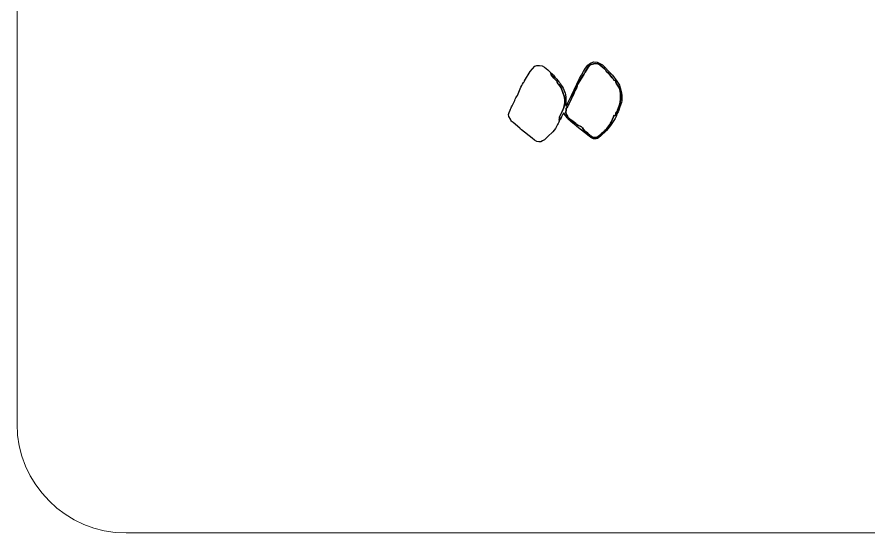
# Model space of a CAD drawing. Header units: millimetres. Extents: x -24 to 99, y -42 to 112.
# Drawn here: x -18.92 to 4.49, y 23.26 to 37.45 of the extents above; entities that cross this region are included whole.
import ezdxf

# ---------------------------------------------------------------- set-up
doc = ezdxf.new("R2010")
doc.units = ezdxf.units.MM
doc.header["$MEASUREMENT"] = 0
doc.layers.add('Layer 1', color=7, linetype='Continuous')

msp = doc.modelspace()

# ---------------------------------------------------------------- linework, layer by layer
at = {"layer": 'Layer 1', "color": 250, "lineweight": 18}
msp.add_open_spline([(-15.9241, 63.0623), (-15.9241, 63.0623), (17.8759, 63.0623), (17.8759, 63.0623), (19.5282, 63.0623), (20.8759, 61.7146), (20.8759, 60.0623), (20.8759, 60.0623), (20.8759, 26.2623), (20.8759, 26.2623), (20.8759, 24.61), (19.5282, 23.2623), (17.8759, 23.2623), (17.8759, 23.2623), (-15.9241, 23.2623), (-15.9241, 23.2623), (-17.5764, 23.2623), (-18.9241, 24.61), (-18.9241, 26.2623), (-18.9241, 26.2623), (-18.9241, 60.0623), (-18.9241, 60.0623), (-18.9241, 61.7146), (-17.5764, 63.0623), (-15.9241, 63.0623)], degree=3, knots=[0, 0, 0, 0, 0.125, 0.125, 0.125, 0.25, 0.25, 0.25, 0.375, 0.375, 0.375, 0.5, 0.5, 0.5, 0.625, 0.625, 0.625, 0.75, 0.75, 0.75, 0.875, 0.875, 0.875, 1, 1, 1, 1], dxfattribs=at)
at = {"layer": 'Layer 1', "color": 250}
for points, knots in [([(-4.2555, 35.9153), (-4.2461, 35.8522), (-4.1776, 35.7741), (-4.1308, 35.7297), (-4.0365, 35.6404), (-4.1005, 35.6951), (-4.0654, 35.6305), (-4.0461, 35.5949), (-4.0656, 35.6321), (-4.0348, 35.6), (-4.0348, 35.6), (-3.9667, 35.5053), (-3.9667, 35.5053), (-3.9667, 35.5053), (-3.8802, 35.2442), (-3.8802, 35.2442), (-3.8659, 35.1004), (-3.8607, 35.1041), (-3.9044, 34.9406), (-3.9371, 34.8187), (-4.0287, 34.7441), (-4.0187, 34.6172), (-3.9833, 34.6344), (-4.0003, 34.6177), (-3.9788, 34.6609), (-3.9448, 34.7293), (-3.9463, 34.7676), (-3.8949, 34.8164), (-3.8931, 34.814), (-3.8908, 34.8131), (-3.89, 34.8087), (-3.8893, 34.8044), (-3.8863, 34.8028), (-3.8853, 34.801), (-3.8537, 34.7434), (-3.8762, 34.7656), (-3.8317, 34.7156), (-3.7347, 34.6066), (-3.8243, 34.6817), (-3.6942, 34.5729), (-3.6942, 34.5729), (-3.5598, 34.4607), (-3.5598, 34.4607), (-3.558, 34.4592), (-3.5554, 34.4573), (-3.5536, 34.4558), (-3.5511, 34.4539), (-3.5439, 34.4479), (-3.5414, 34.4459), (-3.5414, 34.4459), (-3.1996, 34.1741), (-3.1996, 34.1741), (-3.0696, 34.082), (-3.018, 34.068), (-2.8884, 34.1717), (-2.8884, 34.1717), (-2.719, 34.3271), (-2.719, 34.3271), (-2.6702, 34.401), (-2.6191, 34.4399), (-2.572, 34.5256), (-2.572, 34.5256), (-2.485, 34.6626), (-2.485, 34.6626), (-2.4551, 34.7107), (-2.4422, 34.7806), (-2.4171, 34.8215), (-2.3922, 34.8621), (-2.4015, 34.8324), (-2.3814, 34.8921), (-2.3625, 34.9479), (-2.3067, 35.1107), (-2.3027, 35.1574), (-2.2884, 35.3225), (-2.3287, 35.5614), (-2.4365, 35.6904), (-2.4365, 35.6904), (-2.5592, 35.8493), (-2.5592, 35.8493), (-2.5737, 35.8703), (-2.5648, 35.8619), (-2.5806, 35.8806), (-2.5806, 35.8806), (-2.6946, 35.992), (-2.6946, 35.992), (-2.7222, 36.0193), (-2.7266, 36.0313), (-2.7496, 36.0557), (-2.8026, 36.1118), (-2.8091, 36.1183), (-2.8714, 36.1587), (-3.1864, 36.3626), (-3.3232, 36.0033), (-3.4617, 35.759), (-3.4617, 35.759), (-3.6801, 35.2973), (-3.6801, 35.2973), (-3.6943, 35.2746), (-3.6907, 35.2836), (-3.6995, 35.262), (-3.6995, 35.262), (-3.8115, 35.0414), (-3.8115, 35.0414), (-3.8364, 35.0002), (-3.8063, 35.0222), (-3.8381, 35.0098), (-3.8419, 35.1188), (-3.8351, 35.2152), (-3.8501, 35.3197), (-3.8651, 35.4245), (-3.9576, 35.5698), (-4.0153, 35.65), (-4.039, 35.6828), (-4.0636, 35.7136), (-4.089, 35.7394), (-4.1622, 35.8137), (-4.2032, 35.9045), (-4.2555, 35.9153)], [0, 0, 0, 0, 0.025641, 0.025641, 0.025641, 0.0512821, 0.0512821, 0.0512821, 0.0769231, 0.0769231, 0.0769231, 0.1025641, 0.1025641, 0.1025641, 0.1282051, 0.1282051, 0.1282051, 0.1538462, 0.1538462, 0.1538462, 0.1794872, 0.1794872, 0.1794872, 0.2051282, 0.2051282, 0.2051282, 0.2307692, 0.2307692, 0.2307692, 0.2564103, 0.2564103, 0.2564103, 0.2820513, 0.2820513, 0.2820513, 0.3076923, 0.3076923, 0.3076923, 0.3333333, 0.3333333, 0.3333333, 0.3589744, 0.3589744, 0.3589744, 0.3846154, 0.3846154, 0.3846154, 0.4102564, 0.4102564, 0.4102564, 0.4358974, 0.4358974, 0.4358974, 0.4615385, 0.4615385, 0.4615385, 0.4871795, 0.4871795, 0.4871795, 0.5128205, 0.5128205, 0.5128205, 0.5384615, 0.5384615, 0.5384615, 0.5641026, 0.5641026, 0.5641026, 0.5897436, 0.5897436, 0.5897436, 0.6153846, 0.6153846, 0.6153846, 0.6410256, 0.6410256, 0.6410256, 0.6666667, 0.6666667, 0.6666667, 0.6923077, 0.6923077, 0.6923077, 0.7179487, 0.7179487, 0.7179487, 0.7435897, 0.7435897, 0.7435897, 0.7692308, 0.7692308, 0.7692308, 0.7948718, 0.7948718, 0.7948718, 0.8205128, 0.8205128, 0.8205128, 0.8461538, 0.8461538, 0.8461538, 0.8717949, 0.8717949, 0.8717949, 0.8974359, 0.8974359, 0.8974359, 0.9230769, 0.9230769, 0.9230769, 0.9487179, 0.9487179, 0.9487179, 0.974359, 0.974359, 0.974359, 1, 1, 1, 1]), ([(-4.0187, 34.6172), (-4.0287, 34.7441), (-3.9371, 34.8187), (-3.9044, 34.9406), (-3.8607, 35.1041), (-3.8659, 35.1004), (-3.8802, 35.2442), (-3.8802, 35.2442), (-3.9667, 35.5053), (-3.9667, 35.5053), (-3.9667, 35.5053), (-4.0348, 35.6), (-4.0348, 35.6), (-4.0656, 35.6321), (-4.0461, 35.5949), (-4.0654, 35.6305), (-4.1005, 35.6951), (-4.0365, 35.6404), (-4.1308, 35.7297), (-4.1776, 35.7741), (-4.2461, 35.8522), (-4.2555, 35.9153), (-4.2788, 35.9623), (-4.3785, 36.0308), (-4.4249, 36.0698), (-4.4989, 36.1318), (-4.63, 36.1376), (-4.6885, 36.1006), (-4.6885, 36.1006), (-4.823, 35.9579), (-4.823, 35.9579), (-4.823, 35.9579), (-4.9721, 35.6974), (-4.9721, 35.6974), (-4.9788, 35.6858), (-4.9806, 35.6818), (-4.988, 35.6702), (-4.988, 35.6702), (-5.0013, 35.651), (-5.0013, 35.651), (-5.0489, 35.5824), (-5.0618, 35.5474), (-5.0957, 35.4775), (-5.0957, 35.4775), (-5.1724, 35.294), (-5.1724, 35.294), (-5.2272, 35.2062), (-5.2648, 35.1027), (-5.317, 35.0094), (-5.337, 34.9737), (-5.354, 34.9335), (-5.371, 34.8913), (-5.4148, 34.7828), (-5.4401, 34.7615), (-5.3649, 34.6458), (-5.3474, 34.6189), (-5.3496, 34.6109), (-5.3332, 34.5914), (-5.3221, 34.5781), (-5.3059, 34.5683), (-5.2885, 34.5497), (-5.2885, 34.5497), (-5.1017, 34.3917), (-5.1017, 34.3917), (-5.0777, 34.3719), (-5.092, 34.3743), (-5.0584, 34.3503), (-5.0584, 34.3503), (-4.7685, 34.1227), (-4.7685, 34.1227), (-4.5838, 33.9285), (-4.4638, 34.0384), (-4.3334, 34.165), (-4.3334, 34.165), (-4.2014, 34.2912), (-4.2014, 34.2912), (-4.1356, 34.3588), (-4.1059, 34.4156), (-4.0665, 34.4982), (-4.046, 34.5411), (-4.0147, 34.5708), (-4.0187, 34.6172)], [0, 0, 0, 0, 0.037037, 0.037037, 0.037037, 0.0740741, 0.0740741, 0.0740741, 0.1111111, 0.1111111, 0.1111111, 0.1481481, 0.1481481, 0.1481481, 0.1851852, 0.1851852, 0.1851852, 0.2222222, 0.2222222, 0.2222222, 0.2592593, 0.2592593, 0.2592593, 0.2962963, 0.2962963, 0.2962963, 0.3333333, 0.3333333, 0.3333333, 0.3703704, 0.3703704, 0.3703704, 0.4074074, 0.4074074, 0.4074074, 0.4444444, 0.4444444, 0.4444444, 0.4814815, 0.4814815, 0.4814815, 0.5185185, 0.5185185, 0.5185185, 0.5555556, 0.5555556, 0.5555556, 0.5925926, 0.5925926, 0.5925926, 0.6296296, 0.6296296, 0.6296296, 0.6666667, 0.6666667, 0.6666667, 0.7037037, 0.7037037, 0.7037037, 0.7407407, 0.7407407, 0.7407407, 0.7777778, 0.7777778, 0.7777778, 0.8148148, 0.8148148, 0.8148148, 0.8518519, 0.8518519, 0.8518519, 0.8888889, 0.8888889, 0.8888889, 0.9259259, 0.9259259, 0.9259259, 0.962963, 0.962963, 0.962963, 1, 1, 1, 1]), ([(-3.0808, 36.1624), (-3.1137, 36.1543), (-3.1668, 36.1609), (-3.2215, 36.0771), (-3.2215, 36.0771), (-3.3086, 35.9397), (-3.3086, 35.9397), (-3.3255, 35.9099), (-3.3314, 35.9064), (-3.3492, 35.8715), (-3.3492, 35.8715), (-3.5194, 35.594), (-3.5194, 35.594), (-3.5377, 35.5401), (-3.5218, 35.5483), (-3.5484, 35.4997), (-3.6164, 35.3761), (-3.6177, 35.3463), (-3.6552, 35.273), (-3.6712, 35.2419), (-3.675, 35.2183), (-3.6892, 35.1879), (-3.6892, 35.1879), (-3.7579, 35.0542), (-3.7579, 35.0542), (-3.7905, 35.0132), (-3.7711, 35.0213), (-3.795, 34.9825), (-3.8307, 34.9247), (-3.8206, 34.9857), (-3.8344, 34.9015), (-3.8573, 34.7623), (-3.8151, 34.7772), (-3.7948, 34.7271), (-3.7948, 34.7271), (-3.7774, 34.6813), (-3.7774, 34.6813), (-3.7763, 34.6798), (-3.7742, 34.6774), (-3.773, 34.676), (-3.773, 34.676), (-3.7382, 34.6496), (-3.7382, 34.6496), (-3.7362, 34.6484), (-3.7334, 34.6469), (-3.7314, 34.6457), (-3.6642, 34.6048), (-3.5316, 34.4852), (-3.495, 34.469), (-3.4183, 34.4351), (-3.3972, 34.4502), (-3.3498, 34.3578), (-3.3136, 34.2872), (-3.2368, 34.278), (-3.195, 34.2213), (-3.158, 34.1709), (-3.1933, 34.2022), (-3.1369, 34.1755), (-3.0962, 34.1563), (-3.0919, 34.1397), (-3.0628, 34.1353), (-2.957, 34.1193), (-2.8572, 34.2563), (-2.7928, 34.3019), (-2.7435, 34.3369), (-2.6247, 34.5042), (-2.5941, 34.557), (-2.5941, 34.557), (-2.5334, 34.7029), (-2.5334, 34.7029), (-2.5034, 34.7931), (-2.5241, 34.7276), (-2.4892, 34.7423), (-2.4892, 34.7423), (-2.4763, 34.7551), (-2.4763, 34.7551), (-2.4691, 34.7699), (-2.4701, 34.7955), (-2.4648, 34.8116), (-2.4415, 34.8826), (-2.4534, 34.7905), (-2.4086, 34.9161), (-2.403, 34.932), (-2.3942, 34.9466), (-2.3884, 34.9599), (-2.3884, 34.9599), (-2.3609, 35.0383), (-2.3609, 35.0383), (-2.3403, 35.1074), (-2.3263, 35.2793), (-2.3355, 35.348), (-2.3606, 35.536), (-2.4059, 35.5214), (-2.465, 35.6623), (-2.4916, 35.7257), (-2.4779, 35.685), (-2.5173, 35.7179), (-2.5326, 35.7308), (-2.5529, 35.7656), (-2.5687, 35.7841), (-2.6232, 35.8482), (-2.6427, 35.8941), (-2.6699, 35.9112), (-2.7731, 35.9762), (-2.6908, 35.9458), (-2.7788, 36.0264), (-2.866, 36.1061), (-2.9343, 36.1738), (-3.0233, 36.1731), (-3.0233, 36.1731), (-3.0723, 36.1655), (-3.0723, 36.1655), (-3.0744, 36.1649), (-3.0779, 36.1631), (-3.0808, 36.1624)], [0, 0, 0, 0, 0.0263158, 0.0263158, 0.0263158, 0.0526316, 0.0526316, 0.0526316, 0.0789474, 0.0789474, 0.0789474, 0.1052632, 0.1052632, 0.1052632, 0.1315789, 0.1315789, 0.1315789, 0.1578947, 0.1578947, 0.1578947, 0.1842105, 0.1842105, 0.1842105, 0.2105263, 0.2105263, 0.2105263, 0.2368421, 0.2368421, 0.2368421, 0.2631579, 0.2631579, 0.2631579, 0.2894737, 0.2894737, 0.2894737, 0.3157895, 0.3157895, 0.3157895, 0.3421053, 0.3421053, 0.3421053, 0.3684211, 0.3684211, 0.3684211, 0.3947368, 0.3947368, 0.3947368, 0.4210526, 0.4210526, 0.4210526, 0.4473684, 0.4473684, 0.4473684, 0.4736842, 0.4736842, 0.4736842, 0.5, 0.5, 0.5, 0.5263158, 0.5263158, 0.5263158, 0.5526316, 0.5526316, 0.5526316, 0.5789474, 0.5789474, 0.5789474, 0.6052632, 0.6052632, 0.6052632, 0.6315789, 0.6315789, 0.6315789, 0.6578947, 0.6578947, 0.6578947, 0.6842105, 0.6842105, 0.6842105, 0.7105263, 0.7105263, 0.7105263, 0.7368421, 0.7368421, 0.7368421, 0.7631579, 0.7631579, 0.7631579, 0.7894737, 0.7894737, 0.7894737, 0.8157895, 0.8157895, 0.8157895, 0.8421053, 0.8421053, 0.8421053, 0.8684211, 0.8684211, 0.8684211, 0.8947368, 0.8947368, 0.8947368, 0.9210526, 0.9210526, 0.9210526, 0.9473684, 0.9473684, 0.9473684, 0.9736842, 0.9736842, 0.9736842, 1, 1, 1, 1]), ([(-3.0808, 36.1624), (-3.0779, 36.1631), (-3.0744, 36.1649), (-3.0723, 36.1655), (-3.0723, 36.1655), (-3.0233, 36.1731), (-3.0233, 36.1731), (-2.9343, 36.1738), (-2.866, 36.1061), (-2.7788, 36.0264), (-2.6908, 35.9458), (-2.7731, 35.9762), (-2.6699, 35.9112), (-2.6427, 35.8941), (-2.6232, 35.8482), (-2.5687, 35.7841), (-2.5529, 35.7656), (-2.5326, 35.7308), (-2.5173, 35.7179), (-2.4779, 35.685), (-2.4916, 35.7257), (-2.465, 35.6623), (-2.4059, 35.5214), (-2.3606, 35.536), (-2.3355, 35.348), (-2.3263, 35.2793), (-2.3403, 35.1074), (-2.3609, 35.0383), (-2.3609, 35.0383), (-2.3884, 34.9599), (-2.3884, 34.9599), (-2.3942, 34.9466), (-2.403, 34.932), (-2.4086, 34.9161), (-2.4534, 34.7905), (-2.4415, 34.8826), (-2.4648, 34.8116), (-2.4701, 34.7955), (-2.4691, 34.7699), (-2.4763, 34.7551), (-2.4763, 34.7551), (-2.4892, 34.7423), (-2.4892, 34.7423), (-2.5241, 34.7276), (-2.5034, 34.7931), (-2.5334, 34.7029), (-2.5334, 34.7029), (-2.5941, 34.557), (-2.5941, 34.557), (-2.6247, 34.5042), (-2.7435, 34.3369), (-2.7928, 34.3019), (-2.8572, 34.2563), (-2.957, 34.1193), (-3.0628, 34.1353), (-3.0919, 34.1397), (-3.0962, 34.1563), (-3.1369, 34.1755), (-3.1933, 34.2022), (-3.158, 34.1709), (-3.195, 34.2213), (-3.2368, 34.278), (-3.3136, 34.2872), (-3.3498, 34.3578), (-3.3972, 34.4502), (-3.4183, 34.4351), (-3.495, 34.469), (-3.5316, 34.4852), (-3.6642, 34.6048), (-3.7314, 34.6457), (-3.7334, 34.6469), (-3.7362, 34.6484), (-3.7382, 34.6496), (-3.7382, 34.6496), (-3.773, 34.676), (-3.773, 34.676), (-3.7742, 34.6774), (-3.7763, 34.6798), (-3.7774, 34.6813), (-3.7774, 34.6813), (-3.7948, 34.7271), (-3.7948, 34.7271), (-3.8151, 34.7772), (-3.8573, 34.7623), (-3.8344, 34.9015), (-3.8206, 34.9857), (-3.8307, 34.9247), (-3.795, 34.9825), (-3.7711, 35.0213), (-3.7905, 35.0132), (-3.7579, 35.0542), (-3.7579, 35.0542), (-3.6892, 35.1879), (-3.6892, 35.1879), (-3.675, 35.2183), (-3.6712, 35.2419), (-3.6552, 35.273), (-3.6177, 35.3463), (-3.6164, 35.3761), (-3.5484, 35.4997), (-3.5218, 35.5483), (-3.5377, 35.5401), (-3.5194, 35.594), (-3.5194, 35.594), (-3.3492, 35.8715), (-3.3492, 35.8715), (-3.3314, 35.9064), (-3.3255, 35.9099), (-3.3086, 35.9397), (-3.3086, 35.9397), (-3.2215, 36.0771), (-3.2215, 36.0771), (-3.1668, 36.1609), (-3.1137, 36.1543), (-3.0808, 36.1624)], [0, 0, 0, 0, 0.0263158, 0.0263158, 0.0263158, 0.0526316, 0.0526316, 0.0526316, 0.0789474, 0.0789474, 0.0789474, 0.1052632, 0.1052632, 0.1052632, 0.1315789, 0.1315789, 0.1315789, 0.1578947, 0.1578947, 0.1578947, 0.1842105, 0.1842105, 0.1842105, 0.2105263, 0.2105263, 0.2105263, 0.2368421, 0.2368421, 0.2368421, 0.2631579, 0.2631579, 0.2631579, 0.2894737, 0.2894737, 0.2894737, 0.3157895, 0.3157895, 0.3157895, 0.3421053, 0.3421053, 0.3421053, 0.3684211, 0.3684211, 0.3684211, 0.3947368, 0.3947368, 0.3947368, 0.4210526, 0.4210526, 0.4210526, 0.4473684, 0.4473684, 0.4473684, 0.4736842, 0.4736842, 0.4736842, 0.5, 0.5, 0.5, 0.5263158, 0.5263158, 0.5263158, 0.5526316, 0.5526316, 0.5526316, 0.5789474, 0.5789474, 0.5789474, 0.6052632, 0.6052632, 0.6052632, 0.6315789, 0.6315789, 0.6315789, 0.6578947, 0.6578947, 0.6578947, 0.6842105, 0.6842105, 0.6842105, 0.7105263, 0.7105263, 0.7105263, 0.7368421, 0.7368421, 0.7368421, 0.7631579, 0.7631579, 0.7631579, 0.7894737, 0.7894737, 0.7894737, 0.8157895, 0.8157895, 0.8157895, 0.8421053, 0.8421053, 0.8421053, 0.8684211, 0.8684211, 0.8684211, 0.8947368, 0.8947368, 0.8947368, 0.9210526, 0.9210526, 0.9210526, 0.9473684, 0.9473684, 0.9473684, 0.9736842, 0.9736842, 0.9736842, 1, 1, 1, 1])]:
    msp.add_open_spline(points, degree=3, knots=knots, dxfattribs=at)

doc.saveas('drawing.dxf')
